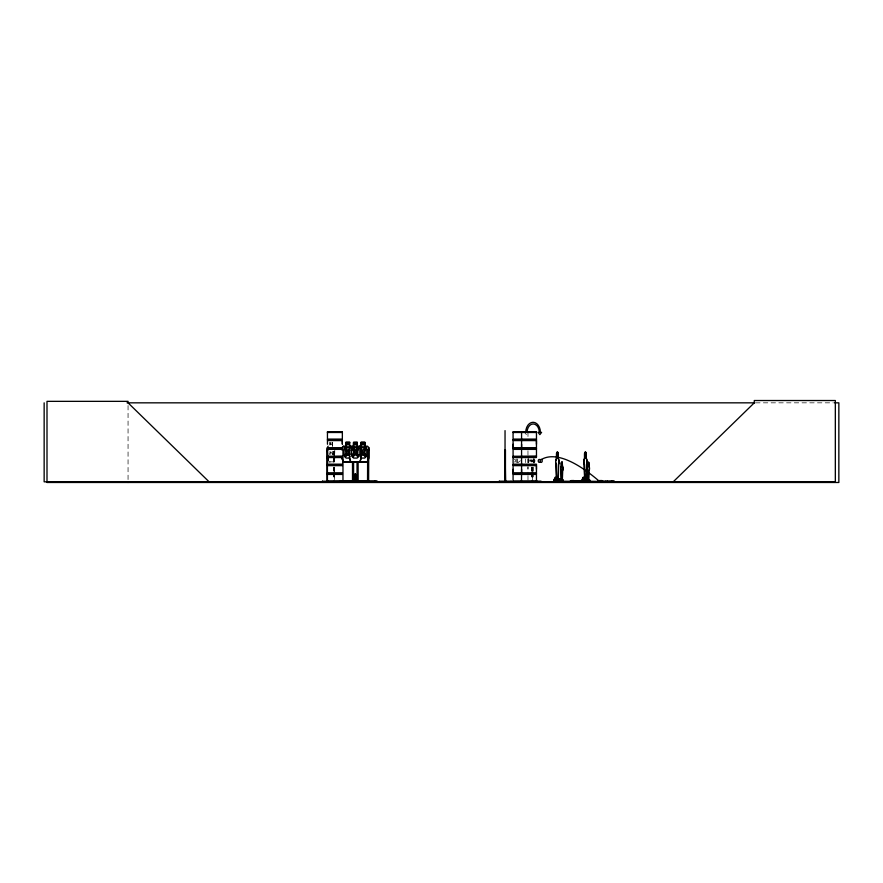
<?xml version="1.0" encoding="UTF-8"?>
<svg xmlns="http://www.w3.org/2000/svg" width="883" height="883" viewBox="0 0 883 883"><rect width="100%" height="100%" fill="white"/><g stroke="black" fill="none" stroke-linecap="round" stroke-linejoin="round"><path stroke-width="0.66" stroke-dasharray="4.42 3.31" d="M527.968 469.303L527.968 466.864L527.968 472.968M531.765 460.904L532.868 460.849L532.283 460.981M333.906 461.997L334.491 459.337M334.845 458.089L334.006 461.997L328.233 461.997M329.734 454.226L330.507 452.085M517.891 462.703L520.418 460.716M530.694 460.672L536.853 460.562M755.638 402.836L833.397 402.836M514.347 459.59L515.297 459.59L515.297 461.941L514.347 461.941M531.974 460.253L533.177 460.253L533.177 461.577M530.65 461.158L536.853 461.246M329.326 461.864L333.951 461.864M524.524 432.328L526.4 434.646M331.522 452.118L332.317 454.237M534.259 458.884L534.259 462.869M533.972 458.884L533.972 462.869M533.652 458.884L533.652 462.869M533.365 458.884L533.365 462.869M533.332 467.217L533.288 471.202M533.288 472.526L533.409 480.495M532.946 460.253L532.946 461.577M532.78 471.202L532.725 467.217L532.515 471.202M532.725 472.526L532.681 480.495L532.515 472.526M532.372 467.217L532.427 471.202M532.427 472.526L532.372 480.495M532.206 460.253L532.206 461.577M532.118 461.809L532.118 459.988L529.734 459.988L529.734 461.809L533.509 461.577L531.632 461.908M531.886 459.988L531.886 461.809M531.864 467.217L531.809 471.202M531.82 472.526L531.864 480.495M531.743 467.217L531.743 471.202M531.743 472.526L531.743 480.495M529.955 459.988L529.955 461.809M528.266 458.73L528.266 462.67M528.177 458.73L528.177 462.67M527.979 432.063L527.979 436.765M527.968 450.76L527.979 455.264M527.968 458.873L527.979 463.001M527.979 475.617L527.979 480.319M525.319 458.939L525.319 462.593M517.681 458.939L517.681 462.593M516.732 458.939L516.732 462.593M334.767 448.928L334.767 454.149M334.668 451.29L334.668 457.924M334.668 459.259L334.668 461.908M334.668 467.217L334.668 473.862M334.668 475.186L334.668 480.495M334.337 451.29L334.337 455.275M334.337 456.599L334.337 461.908M334.337 467.217L334.337 471.202M334.337 472.526L334.337 480.495M333.984 451.29L333.984 455.275M333.984 456.599L333.984 461.908M333.984 467.217L333.984 471.202M333.984 472.526L333.984 480.495M333.664 451.29L333.664 455.275M333.664 456.599L333.664 461.908M333.664 467.217L333.664 471.202M333.664 472.526L333.664 480.495M333.542 451.279L333.542 454.933M332.394 442.262L332.394 446.18M332.295 442.262L332.306 446.312M332.306 451.279L332.306 454.933M330.021 442.394L330.021 445.01M330.021 451.279L330.021 454.933M329.933 442.262L329.911 445.01M128.057 405.562L128.057 480.462M331.898 443.045L330.43 443.045L330.43 444.359L331.898 444.359L331.898 443.045"/><path stroke-width="1.32" d="M342.339 440.595L342.339 444.248L342.35 440.595L327.45 440.595L327.461 444.248M513.078 472.968L513.078 465.65L536.467 465.65L536.456 472.968L513.078 472.968L513.089 469.303M513.078 447.913L513.078 440.595L536.467 440.595L536.456 447.913L513.078 447.913L513.089 444.248M521.577 469.303L521.577 472.968L521.566 465.65M521.577 444.248L521.577 447.913L521.566 440.595M536.456 469.303L536.456 465.65M536.456 444.248L536.456 440.595M499.27 481.654L511.224 481.654M499.27 481.213L511.224 481.169M558.078 480.021L558.42 464.657A3.985 1.634 -90 0 0 558.078 458.398L558.078 454.094A1.987 0.817 -90 0 0 557.261 452.107A1.987 0.817 -90 0 0 556.445 454.094L556.445 458.398A3.985 1.634 -90 0 0 556.102 464.657L556.445 480.021M558.31 480.021L558.652 464.657A3.985 1.634 -90 0 0 558.31 458.398L558.31 454.094A1.987 0.817 -90 0 0 557.493 452.107A1.987 0.817 -90 0 0 556.665 454.094L556.665 458.398A3.985 1.634 -90 0 0 555.904 460.816M562.328 480.617L562.714 470.374A2.66 1.093 -90 0 0 562.482 466.202L562.063 462.184M586.124 480.021L586.455 464.657A3.985 1.634 -90 0 0 586.124 458.398L586.124 454.094A1.987 0.817 -90 0 0 585.297 452.107A1.987 0.817 -90 0 0 584.48 454.094L584.48 458.398A3.985 1.634 -90 0 0 584.138 464.657L584.712 480.021L584.369 464.657A3.985 1.634 -90 0 1 584.712 458.398L584.712 454.094A1.987 0.817 -90 0 1 585.528 452.107A1.987 0.817 -90 0 1 586.345 454.094L586.345 458.398A3.985 1.634 -90 0 1 586.687 464.657L586.345 480.021M588.829 480.617L589.204 470.374A2.66 1.093 -90 0 0 588.983 466.202L588.751 462.67M355.043 481.721L355.352 474.171L355.573 476.688M555.584 478.553C555.893 477.824 555.076 477.78 556.18 478.431M555.661 477.957L555.462 478.321M556.963 478.553L556.875 477.99M560.495 479.646L560.727 478.994L561.643 479.557M561.014 479.083L560.286 479.281L561.202 479.083M560.595 479.557L561.621 479.005M583.431 477.604C582.504 478.354 585.804 478.663 585.098 477.659M583.431 478.111L583.818 477.659M583.431 478.553L583.486 477.946M584.899 477.604L585.208 478.266M586.93 479.039L588.144 479.557M586.996 479.646C588.52 479.502 587.272 479.005 587.228 479.646M555.396 478.498L555.44 477.659M562.57 480.738L561.235 480.617L561.014 470.374A2.66 1.093 -90 0 1 561.235 466.202L561.411 462.99M560.727 479.646L560.793 479.094M583.321 478.553L583.233 477.659M584.458 478.431L584.138 477.725L583.773 478.498M584.59 478.431L584.667 477.725L584.689 478.431M588.983 480.617L587.736 480.617L587.504 470.374A2.66 1.093 -90 0 1 587.736 466.202L587.813 462.67L588.818 462.394M587.89 480.617L587.659 470.374A2.66 1.093 -90 0 1 587.89 466.202L588.575 462.052M587.912 479.326L588.155 479.204M355.087 476.688L355.297 474.171M583.52 478.42L583.508 477.835M584.822 477.835L584.899 478.487L584.778 477.835M354.05 481.721L355.198 474.171L357.505 481.721M555.871 478.2L557.096 478.42M556.864 477.604L556.776 478.332M561.257 462.99L562.074 462.052M354.017 480.462L355.154 474.171L353.321 481.721M561.544 479.348L560.992 479.469M353.421 481.721L355.087 474.171M322.339 481.743L322.427 481.158L322.438 481.82M322.372 481.71L342.372 481.5M561.312 462.67L561.941 461.997L562.405 462.67M556.809 477.725L556.544 478.431M587.504 479.083L586.963 479.646M359.811 461.864L361.114 458.067L361.114 447.626L359.811 446.312M359.9 461.997L361.246 458.089L361.246 447.571L359.867 446.18M553.906 481.798L554.105 479.215L554.303 480.882L559.369 480.882L559.369 479.215M556.566 479.215L556.588 481.533M559.579 481.809L580.584 481.809M560.915 481.809L561.191 480.087M579.336 481.191L579.358 481.621M581.941 481.798L582.151 479.215L587.603 479.215L587.603 481.29M583.729 481.809L584.48 481.798L584.612 479.215M583.873 481.798L584.447 481.82M587.394 481.82L587.692 480.087M605.749 481.809L605.837 481.191M607.504 481.621L607.471 481.191M611.433 481.798L611.61 480.882M554.414 481.82L554.082 481.29L614.292 481.754L614.071 480.882L603.63 481.29M356.864 481.654L351.732 481.158M327.438 481.511L327.383 447.582L328.156 446.18M360.915 454.226L362.162 452.085L360.97 450.054M349.845 450.065L348.642 452.118L349.9 454.237M556.312 478.431L556.389 477.725L556.422 478.431M583.884 478.431L583.674 477.593M584.347 478.431L584.436 477.725L583.928 478.089M343.266 446.312L342.096 447.637L343.211 446.18L367.483 446.18L368.862 447.571L368.862 458.089L367.527 461.997L343.167 461.997L341.964 458.089L343.266 461.864L367.427 461.864M350.739 446.18L349.491 447.582L349.491 458.089L350.694 461.997M582.283 481.809L582.129 481.29M607.151 481.632L586.157 481.467M611.941 481.82L611.61 481.29M327.461 456.732L342.372 456.456M513.089 456.732L536.478 456.445L536.467 449.381L513.078 449.381L513.078 456.434M521.577 456.732L521.566 449.381M513.067 481.809L541.136 481.743M673.221 481.82L754.281 402.836L754.281 400.518L835.329 400.518L835.329 481.82L44.15 481.82L44.15 402.836M360.761 456.798L363.001 452.946C364.58 458.862 369.226 457.692 363.785 452.118C369.105 446.754 364.414 445.562 362.935 451.202L360.794 447.571M350.187 447.538L347.792 451.202C346.268 445.54 341.853 446.809 347.019 452.085C341.533 457.703 346.379 458.873 347.858 452.946L350.132 456.798M587.537 480.871L575.595 480.882L575.65 481.467M127.02 402.836L754.7 402.836M834.711 402.836L838.85 402.836L838.85 482.482L46.998 482.482L46.998 401.346L128.057 401.346L128.057 402.836L209.105 481.82M327.438 431.776L342.372 431.776M513.067 431.776L536.478 431.776M327.438 432.03L342.372 432.063L342.339 439.116L327.45 439.116L327.45 432.063M536.478 432.052L513.067 432.063L513.089 439.116L536.467 439.116L536.467 432.063M327.461 432.493L342.339 432.493M513.089 432.493L536.456 432.493M327.35 439.635L342.461 439.635M512.979 439.635L536.566 439.635M327.35 440.087L342.461 440.087M512.979 440.087L536.566 440.087M349.668 442.394L346.015 442.394L346.015 446.312L344.05 447.626L344.05 454.933L346.015 458.067L349.668 458.067L350.794 461.864M357.196 442.394L353.542 442.394L353.41 446.18M327.383 447.582L328.057 460.595M361.158 447.626L364.822 447.626L364.822 454.933L361.158 454.933M327.45 447.913L342.35 447.913M327.35 448.421L342.461 448.421M512.979 448.421L536.566 448.421M327.35 448.873L342.461 448.873M512.979 448.873L536.566 448.873M327.45 449.381L342.35 449.381M328.012 449.966L327.008 449.966L327.041 481.82L326.997 480.661M341.887 449.966L342.968 449.966L342.968 481.82M368.741 449.966L367.659 449.966L367.538 481.82M505.032 449.966L505.573 481.82M327.461 456.246L342.339 456.246M513.089 456.246L536.456 456.246M327.438 457.085L342.372 457.118M536.478 457.118L513.067 457.085L513.089 464.171L536.467 464.171M327.461 457.549L342.339 457.549M513.089 457.549L536.456 457.549M327.483 458.089L327.99 460.694M361.158 458.067L364.822 458.067L366.776 454.933L366.776 447.626L364.822 446.312L364.811 442.394L361.158 442.394L361.158 446.312M561.235 463.332L561.389 466.202A2.66 1.093 -90 0 0 561.169 470.374L561.389 480.617M327.45 464.171L342.35 464.171M327.35 464.69L342.461 464.69M512.979 464.69L536.566 464.69M556.102 464.657L556.643 478.741M327.35 465.142L342.461 465.142M512.979 465.142L536.566 465.142M327.45 465.65L342.35 465.65M562.328 463.332L562.482 466.202M588.829 463.332L588.983 466.202M562.714 470.374L562.559 470.374A2.66 1.093 -90 0 0 562.328 466.202M589.204 470.374L589.049 470.374A2.66 1.093 -90 0 0 588.829 466.202M327.45 472.968L342.35 472.968M327.35 473.476L342.461 473.476M512.979 473.476L536.566 473.476M327.35 473.928L342.461 473.928M512.979 473.928L536.566 473.928M327.45 474.436L342.35 474.436M586.754 478.873L587.427 478.873L587.427 481.191M559.679 480.087L563.321 480.087L563.321 481.467M586.301 480.087L589.811 480.087L589.811 481.467M571.345 480.551L573.983 480.551M599.38 480.551L602.018 480.551M326.909 480.661L328.034 480.661M342.008 480.661L343.09 480.661L343.09 481.82M353.708 480.661L352.383 480.661L352.383 481.82M356.909 480.661L358.244 480.661M367.527 480.661L368.862 480.661L368.818 481.82M504.91 480.661L505.573 480.661M343.09 480.992L352.383 480.992M358.233 480.992L367.538 480.992M571.18 480.97L572.935 480.97M597.67 480.97L599.436 480.97M322.383 481.213L342.328 481.29L327.461 481.301M368.984 481.213L369.006 481.71M536.456 481.301L513.089 481.301L541.036 481.158L541.014 481.82M614.115 481.533L554.59 481.533M584.899 478.553L584.943 478.111M354.414 481.798L354.26 481.158M537.206 481.213L537.14 481.82M581.102 481.82L581.047 480.882M521.445 481.721L521.566 474.436M556.864 478.487L556.765 478.2M356.589 480.462L355.628 474.171L357.405 481.721M355.672 474.171L357.041 481.721M355.529 474.171L356.136 481.721M603.431 481.29L597.979 481.29M589.689 480.087L589.689 481.191M588.299 480.087L588.299 481.191M587.25 478.873L587.25 481.191M586.919 478.873L586.919 481.191M584.414 479.215L584.414 480.882M584.016 480.882L584.016 477.394L583.001 477.394L583.001 480.882M583.751 477.394L583.751 480.882M583.266 477.394L583.266 480.882M582.339 479.215L582.339 480.882M575.385 481.29L569.932 481.29M572.394 480.882L572.239 481.467M563.188 480.087L563.188 481.191M561.809 480.087L561.809 481.191M560.926 481.191L560.926 478.873L560.252 478.873L560.252 481.191M560.749 478.873L560.749 481.191M560.429 478.873L560.429 481.191M559.811 480.087L559.811 481.191M559.679 481.467L559.557 479.215L556.378 479.215L556.378 480.882M555.981 480.882L555.981 477.394L554.966 477.394L554.966 480.882M555.716 477.394L555.716 480.882M536.467 481.5L536.456 474.436L513.078 474.436L513.078 481.5M521.566 432.063L521.577 439.116M521.566 457.118L521.577 464.171M511.224 481.158L511.224 481.82M505.451 449.966L505.451 481.82M505.043 430.606L505.032 481.82M499.27 481.158L499.281 481.82M376.953 481.82L376.953 480.827L340.452 480.827L340.452 481.82M374.635 480.827L374.635 481.82M368.741 447.626L368.608 481.82M367.781 480.661L367.781 481.82M364.944 446.18L364.944 442.262L361.026 442.262L361.026 446.18M364.458 481.82L364.458 481.158L359.491 481.158L359.547 481.82M363.498 481.158L363.542 481.82M362.483 481.158L362.483 481.82M362.019 481.158L362.019 481.82M361.964 481.158L361.964 481.82M361.489 481.158L361.489 481.82M360.507 481.158L360.507 481.82M360.396 481.158L360.396 481.82M358.112 461.908L358.156 481.82M357.99 480.661L357.957 481.82M357.041 461.908L357.041 480.495M355.75 481.158L355.794 481.82M354.723 481.158L354.723 481.82M354.204 481.158L354.204 481.82M353.741 481.158L353.741 481.82M353.586 461.908L353.586 481.82M353.465 480.661L353.465 481.82M352.637 480.661L352.659 481.82M352.505 461.908L352.505 481.82M351.798 481.158L351.732 481.82M349.668 446.312L349.8 442.262L345.882 442.262L345.882 446.18M342.77 480.827L342.77 481.82M327.461 480.661L327.505 481.82M128.057 481.82L128.057 482.482M541.478 459.458A1.49 1.015 -90 0 1 541.93 461.952A1.49 1.015 -90 0 1 540.219 461.29A1.49 1.015 -90 0 1 541.478 459.458A250.342 69.006 61.9 0 1 556.511 457.063M557.603 457.239A250.342 69.006 61.9 0 1 587.316 471.721M588.288 472.438A250.342 69.006 61.9 0 1 599.347 481.29M525.738 432.328A10.044 7.329 -90 0 1 533.067 422.284A10.044 7.329 -90 0 1 540.396 432.328L541.61 432.328L539.855 434.646L538.078 432.328L539.303 432.328A8.377 6.115 -90 0 0 533.189 423.939A8.377 6.115 -90 0 0 527.074 432.328M539.778 462.195A1.49 1.015 -90 0 1 538.255 460.904A1.49 1.015 -90 0 1 539.778 459.613M556.334 464.657A3.985 1.634 -90 0 1 555.904 462.88M555.981 478.078L555.981 478.078M358.796 456.61L357.538 456.732L355.385 452.946C353.906 458.873 349.061 457.703 354.547 452.085C349.381 446.809 353.796 445.54 355.319 451.202C356.798 445.562 361.478 446.754 356.169 452.118L358.796 456.61M359.16 454.933L357.196 458.067L353.542 458.067L351.577 454.933L351.577 447.626L353.542 446.312L353.542 442.394L357.328 442.262L357.196 446.312L359.16 447.626L359.16 454.933M349.017 443.045L346.666 443.045L346.666 444.359L349.017 444.359L349.017 443.045M356.544 443.045L354.193 443.045L354.193 444.359L356.544 444.359L356.544 443.045M364.16 443.045L361.809 443.045L361.809 444.359L364.16 444.359L364.16 443.045M349.668 447.626L346.015 447.626L346.015 454.933L349.668 454.933L349.668 447.626M357.196 447.626L353.542 447.626L353.542 454.933L357.196 454.933L357.196 447.626M342.372 456.831L327.438 456.743L342.35 456.842M536.478 456.743L513.067 456.743L536.467 456.842"/></g></svg>
